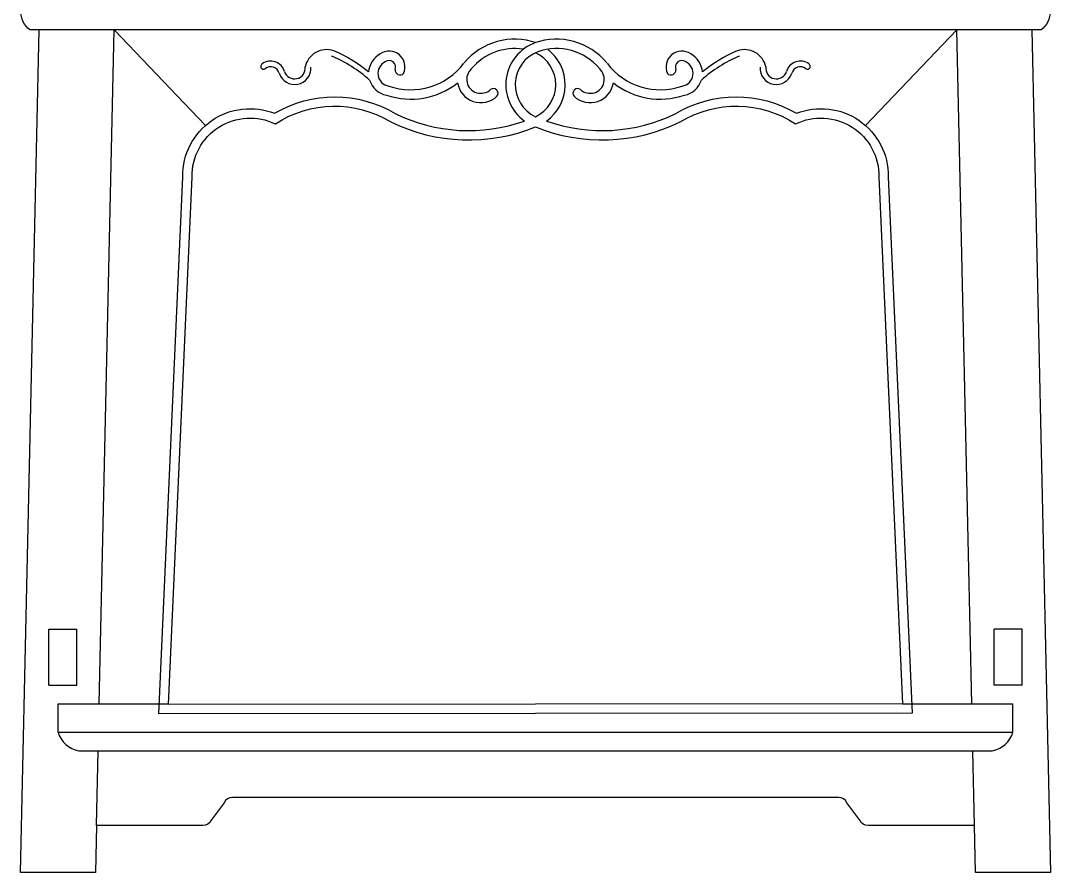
# Model space of a CAD drawing. Header units: inches. Extents: x 10 to 52.5, y 12.2 to 37.
# Drawn here: x 15.083 to 15.633, y 23.984 to 24.439 of the extents above; entities that cross this region are included whole.
import ezdxf

# ---------------------------------------------------------------- set-up
doc = ezdxf.new("R2010")
doc.units = ezdxf.units.IN
doc.header["$MEASUREMENT"] = 0
doc.layers.add('02', color=2, linetype='Continuous')
doc.layers.add('4', color=4, linetype='Continuous')

msp = doc.modelspace()

# ---------------------------------------------------------------- linework, layer by layer
at = {"layer": '02'}
for p, q in [((15.18188191168456, 24.38326690643447), (15.13308134475238, 24.43424988515329)), ((15.53430052344202, 24.38326690643447), (15.58310109060704, 24.43424988515329)), ((15.09809121755398, 24.08424988516202), (15.09809121755398, 24.11424988516086)), ((15.09809121755398, 24.11424988516086), (15.11309121768436, 24.11424988516086)), ((15.11309121768436, 24.08424988516202), (15.11309121768436, 24.11424988516086)), ((15.6180912175726, 24.11424988516086), (15.60309121767505, 24.11424988516086)), ((15.60309121767505, 24.08424988516202), (15.60309121767505, 24.11424988516086)), ((15.6180912175726, 24.08424988516202), (15.6180912175726, 24.11424988516086)), ((15.09809121755398, 24.08424988516202), (15.11309121768436, 24.08424988516202)), ((15.6180912175726, 24.08424988516202), (15.60309121767505, 24.08424988516202))]:
    msp.add_line(p, q, dxfattribs=at)
msp.add_lwpolyline([(15.36397177409827, 24.38562118042904, 0.2019923084092451), (15.4329617420256, 24.38960864169934, -0.2762120662603602), (15.49743709932527, 24.38974209939482, -0.5317151390267625), (15.54651491819396, 24.35588356353986), (15.55925406129546, 24.06925284550237), (15.15691824406832, 24.06902492000375), (15.16966751716546, 24.35588356353986, -0.5317151390268243), (15.21874533580131, 24.38974209939482, -0.2762120662603534), (15.28322069333381, 24.38960864169934, 0.2019923084092417), (15.35221066126115, 24.38562118042904)], format="xyb", dxfattribs=at)
for centre, radius, start, end in [((15.34687387301101, 24.39437168106673), 0.03496727621702995, 70.48781334925576, 140.3124693864625), ((15.36611142834163, 24.40502302662065), 0.02386761320107447, 109.4847312839941, 234.3767189239627), ((15.3693085623484, 24.39437168106673), 0.03496727621702995, 39.68753061353749, 109.5121866507442), ((15.35007100701778, 24.40502302662065), 0.02386761320107447, 70.32129173345777, 70.51526871600588), ((15.24642479801997, 24.4121385839739), 0.01161015031655353, 70.26374268165445, 167.9374164352978), ((15.22213264890461, 24.35508477799015), 0.0706037093271498, 47.89308666589865, 67.4613441899926), ((15.22213264890461, 24.35508477799015), 0.0736037093271498, 50.50604681872832, 67.4613441899926), ((15.2807563365016, 24.41105765547257), 0.01184084519680458, 117.9869823668423, 175.9974817710336), ((15.27994880485794, 24.41453232853967), 0.008443562919600979, 335.4525555033883, 124.2249993308251), ((15.34687387301101, 24.39437168106673), 0.02996727621702994, 80.94387736056859, 140.3124693864625), ((15.36611142834163, 24.40502302662065), 0.01886761320107447, 111.1647092548255, 244.844388116112), ((15.35007100701778, 24.40502302662065), 0.01886761320107447, 295.155611883888, 64.84438811611196), ((15.3693085623484, 24.39437168106673), 0.02996727621702994, 39.68753061353749, 109.5121866507442), ((15.35007100701778, 24.40502302662065), 0.02386761320107431, 305.6232810760373, 52.52732403214472), ((15.43623363050147, 24.41453232853967), 0.008443562919600979, 55.77500066917489, 204.5474444966117), ((15.43542609885781, 24.41105765547257), 0.01184084519680458, 4.002518228966403, 62.0130176331577), ((15.49404978622197, 24.35508477799015), 0.0706037093271498, 112.5386558100075, 132.1069133341013), ((15.49404978622197, 24.35508477799015), 0.0736037093271498, 112.5386558100075, 129.4939531812716), ((15.46975763710662, 24.4121385839739), 0.01161015031655353, 12.06258356470214, 109.7362573183456), ((15.21284631416648, 24.41482271819262), 0.001507626045935755, 121.3209091949489, 312.8515582065601), ((15.21667688535972, 24.41000641456634), 0.007652001294053532, 15.51280181884909, 127.0862337403325), ((15.21667688535972, 24.41000641456634), 0.004652001294053531, 15.51280181884909, 127.0862337403325), ((15.22944803266301, 24.41380265459014), 0.005674394164993163, 197.9596594249586, 7.719645245560095), ((15.2807563365016, 24.41105765547257), 0.006840845196804577, 115.5017690186217, 261.6004147968925), ((15.27994880485794, 24.41453232853967), 0.003443562919600979, 335.4525555033883, 128.3736211782208), ((15.29141787682175, 24.43782907292774), 0.03550818916443817, 250.8284230819489, 323.1029316198284), ((15.42476455853767, 24.43782907292774), 0.03550818916443817, 216.8970683801716, 289.1715769180511), ((15.43623363050147, 24.41453232853967), 0.003443562919600979, 51.62637882177917, 204.5474444966117), ((15.43542609885781, 24.41105765547257), 0.006840845196804577, 278.3995852031074, 64.49823098137827), ((15.48673440269641, 24.41380265459014), 0.005674394164993163, 172.2803547544399, 342.0403405750413), ((15.49950554976686, 24.41000641456634), 0.007652001294053532, 52.91376625966752, 164.4871981811509), ((15.49950554976686, 24.41000641456634), 0.004652001294053531, 52.91376625966752, 164.4871981811509), ((15.50333612096011, 24.41482271819262), 0.001507626045935755, 227.1484417934398, 58.67909080505112), ((15.22944803266301, 24.41380265459014), 0.008674394164993162, 197.9596594249586, 3.65105494367035), ((15.28573926152176, 24.41290405273906), 0.002665470383641348, 175.7472994578862, 315.1578116162594), ((15.32887166818119, 24.40794078434413), 0.007522890839542853, 132.2564580393936, 313.3176175675806), ((15.3873107669454, 24.40794078434413), 0.007522890839542853, 226.6823824324194, 47.74354196059676), ((15.43044317360482, 24.41290405273906), 0.002665470383641348, 224.8421883837406, 4.252700542113793), ((15.48673440269641, 24.41380265459014), 0.008674394164993162, 176.3489450563297, 342.0403405750413), ((15.2807563365016, 24.41105765547257), 0.01184084519680458, 197.6610677993757, 259.0853492882196), ((15.29141787682175, 24.43782907292774), 0.04050818916443818, 251.4252204308552, 308.2518095699938), ((15.32887166818119, 24.40794078434413), 0.01252289083954285, 188.8317672168521, 313.3176175675806), ((15.3873107669454, 24.40794078434413), 0.01252289083954285, 226.6823824324194, 351.1682327831479), ((15.42476455853767, 24.43782907292774), 0.04050818916443818, 231.7481904300062, 288.5747795691447), ((15.43542609885781, 24.41105765547257), 0.01184084519680458, 280.9146507117804, 342.3389322006242), ((15.33555099983214, 24.40046294835923), 0.002514589688709456, 319.4926221644267, 127.1426130353798), ((15.38063143529444, 24.40046294835923), 0.002514589688709456, 52.85738696462022, 220.5073778355732)]:
    msp.add_arc(centre, radius, start, end, dxfattribs=at)
at = {"layer": '4'}
for p, q in [((15.12510109283476, 24.07424988516726), (15.13308134475238, 24.43424988515329)), ((15.59108134229182, 24.07424988516726), (15.58310109060704, 24.4343008583732)), ((15.10309121767505, 24.05924988515329), (15.10309121767505, 24.07424988516726)), ((15.10309121767505, 24.07424988516726), (15.16215540059357, 24.07424988516726)), ((15.55402703476584, 24.07424988516726), (15.61309121768436, 24.07424988516726)), ((15.61309121768436, 24.05924988515329), (15.61309121768436, 24.07424988516726)), ((15.10309121767505, 24.05924988515329), (15.61309121768436, 24.05924988515329)), ((15.1142122041013, 24.04924988515853), (15.60197023125811, 24.04924988515853)), ((15.1236566485416, 24.00924988516493), (15.12454553749858, 24.04924988515853)), ((15.59252578681781, 24.00924988516493), (15.59163689786083, 24.04924988515853))]:
    msp.add_line(p, q, dxfattribs=at)
for points in [[(15.62809121758192, 24.43424988515329), (15.08809121754467, 24.43424988515329, -0.2210036784250187), (15.08309121765642, 24.4442498851626)], [(15.63309121770299, 24.4442498851626, -0.2210036784250188), (15.62809121758192, 24.43424988515329)], [(15.62309121769368, 24.43424988515329), (15.63309121770299, 23.9842498851562), (15.59308134238682, 23.9842498851562), (15.59252578681781, 24.00924988516493), (15.53576579792871, 24.00924988516493, -0.2882506806358202), (15.53125970727279, 24.01208305637413), (15.52436712929494, 24.02141671394059, 0.2882506806358165), (15.51986103863901, 24.02424988516435), (15.1963213967204, 24.02424988516435, 0.2882506806358133), (15.19181530606448, 24.02141671394059), (15.1849227278538, 24.01208305637413, -0.2882506806358162), (15.18041663719787, 24.00924988516493), (15.1236566485416, 24.00924988516493), (15.1231010929726, 23.9842498851562), (15.08309121765642, 23.9842498851562), (15.09309121766574, 24.43424988515329)]]:
    msp.add_lwpolyline(points, format="xyb", dxfattribs=at)
msp.add_lwpolyline([(15.43536176099888, 24.38521712840014, -0.2889708259936375), (15.49702255903258, 24.38410580800558, -0.5587121075823132), (15.54151352271884, 24.35580390663239), (15.55402703476584, 24.07424988516726), (15.16214553369655, 24.07402788209441), (15.17466891264058, 24.35580390663239, -0.5587121075823251), (15.21915987632683, 24.38410580800558, -0.2889708259936375), (15.28082067436053, 24.38521712840014, 0.2151031157213777), (15.35809121756329, 24.38251649546731, 0.2151031157213798)], format="xyb", close=True, dxfattribs=at)
for centre, start, end in [((15.11647799900248, 24.06295348953284), 195.464707032808, 260.6114851622375), ((15.59970443635694, 24.06295348953284), 279.3885148377626, 344.5352929671919)]:
    msp.add_arc(centre, 0.01388965800202571, start, end, dxfattribs=at)

doc.saveas('drawing.dxf')
